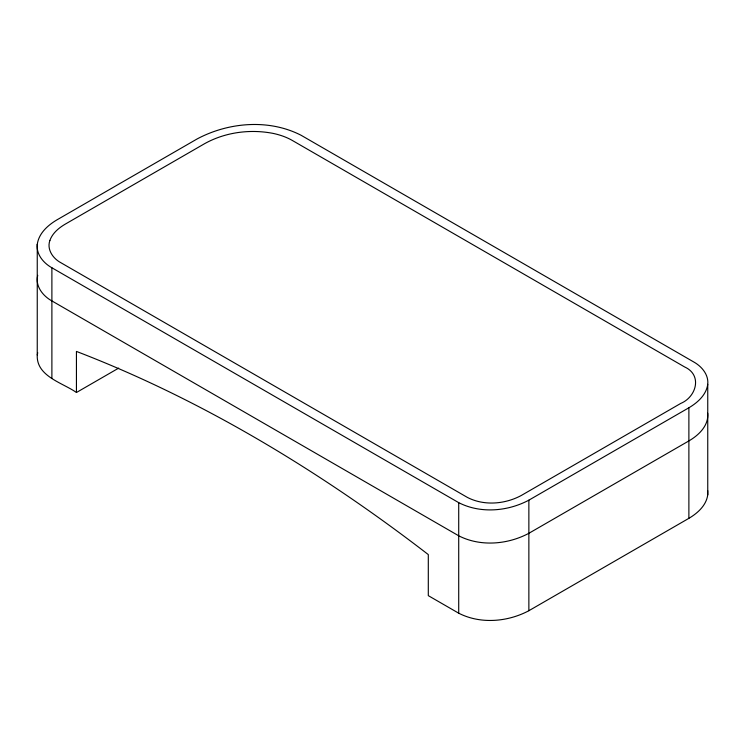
<?xml version="1.0" encoding="UTF-8"?>
<svg xmlns="http://www.w3.org/2000/svg" width="745" height="745" viewBox="0 0 745 745"><rect width="100%" height="100%" fill="white"/><g stroke="black" fill="none" stroke-linecap="round" stroke-linejoin="round"><path stroke-width="1.12" d="M37.25 244.416C38.768 233.325 47.838 225.251 56.993 219.84L197.174 138.915C228.547 122.189 268.843 118.762 301.008 135.227L693.763 361.977C701.706 366.428 708.774 374.651 707.75 384.299L707.75 494.848C706.297 505.455 697.627 513.165 688.883 518.334L528.866 610.714C507.671 622.01 480.441 624.329 458.715 613.2L428.3 595.646L428.3 554.587A1503.047 867.785 60 0 0 76.437 351.426L76.437 392.503C62.85 382.828 36.142 376.402 37.25 354.974L37.25 244.416C36.179 254.52 43.573 263.115 51.889 267.772L458.715 502.651C480.441 513.78 507.671 511.461 528.866 500.165L688.883 407.776C697.627 402.617 706.297 394.897 707.75 384.299M37.734 275.343C34.959 286.033 42.959 296.035 51.889 300.915L458.715 535.795C480.441 546.914 507.671 544.604 528.866 533.299L688.883 440.919C698.708 435.238 708.868 425.572 707.722 413.224M37.25 354.974L37.734 352.748M76.437 392.503L118.678 368.114M707.722 490.638L707.75 494.848M688.883 407.776L688.883 518.334M528.866 500.165L528.866 610.714M458.715 502.651L458.715 613.2M51.889 267.772L51.889 378.33M49.878 240.449C46.609 249.566 53.137 258.692 61.015 262.799L467.329 497.381C484.026 506.06 505.036 504.244 521.314 495.462L680.744 403.418C696.389 396.936 702.572 375.033 684.627 366.95L292.394 140.498A52.672 30.405 0 0 0 272.959 133.364C249.975 128.959 225.279 132.21 204.726 143.608L65.132 224.208C58.678 228.026 52.476 233.194 49.878 240.449"/></g></svg>
